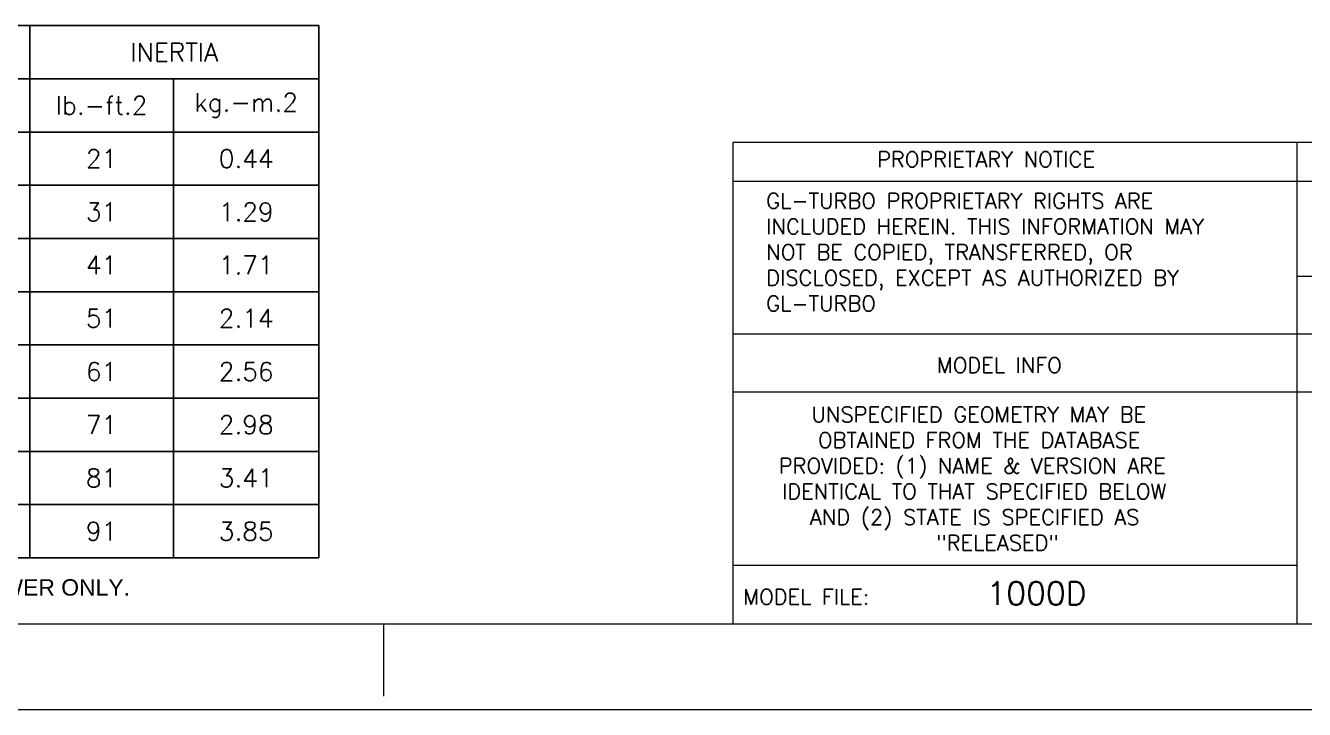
# Model space of a CAD drawing. Header units: inches. Extents: x 3 to 301, y 0 to 227.
# Drawn here: x 51.3 to 145.6, y 0 to 50.5 of the extents above; entities that cross this region are included whole.
import ezdxf
from ezdxf.enums import TextEntityAlignment as Align

# ---------------------------------------------------------------- set-up
doc = ezdxf.new("R2010")
doc.units = ezdxf.units.IN
doc.header["$MEASUREMENT"] = 0
doc.layers.add('Title Block', color=7, linetype='Continuous')
doc.styles.add('ACANSTS', font='romans.shx', dxfattribs={"height": 1})
doc.styles.add('Roman', font='romans')
doc.styles.get("Standard").update_dxf_attribs({"font": 'arial.ttf'})

# ---------------------------------------------------------------- blocks, each defined once
blk = doc.blocks.new('LONE STAR BLOWER TITLE BLOCK (SIZE A)')
at = {"layer": 'Title Block', "lineweight": 15}
for p, q in [((23.125, 3.3125), (7.9451, 3.3125)), ((7.9451, 3.3125), (7.9451, 0.5)), ((23.125, 3.3125), (9.0934, 3.3125)), ((11.2399, 3.3125), (11.2399, 0.5)), ((13.4489, 3.0833), (7.9451, 3.0833)), ((17.3, 2.5291), (11.2399, 2.5291)), ((17.3, 2.1916), (7.9451, 2.1916)), ((17.3, 1.8541), (7.9451, 1.8541)), ((11.2399, 0.8416), (7.9451, 0.8416)), ((0.5, 0.5), (23.125, 0.5)), ((5.9062, 0.0781), (5.9062, 0.5)), ((0, 0), (23.625, 0))]:
    blk.add_line(p, q, dxfattribs=at)
at = {"layer": 'Title Block', "lineweight": 15, "char_height": 0.09, "attachment_point": 1, "style": 'Roman'}
for s, width, insert in [('PROPRIETARY NOTICE', 1.446871, (8.7881, 3.2585)), ('GL-TURBO PROPRIETARY RIGHTS ARE INCLUDED HEREIN. THIS INFORMATION MAY NOT BE COPIED, TRANSFERRED, OR DISCLOSED, EXCEPT AS AUTHORIZED BY GL-TURBO', 2.821441, (8.1406, 3.0158)), ('MODEL INFO', 1.446871, (9.138, 2.0557)), ('\\pi0.33011;UNSPECIFIED GEOMETRY MAY BE \\P\\pi0.36868;OBTAINED FROM THE DATABASE \\P\\pi0.1394;PROVIDED: (1) NAME & VERSION ARE \\P\\pi0.15868;IDENTICAL TO THAT SPECIFIED BELOW \\P\\pi0.32154;AND (2) STATE IS SPECIFIED AS \\P\\pi1.05868;"RELEASED"', 2.871652, (8.0742, 1.7682)), ('MODEL FILE:', 1.446871, (8.0065, 0.702))]:
    blk.add_mtext_dynamic_manual_height_columns(s, width=width, gutter_width=1.25, heights=[0], dxfattribs=dict(at, insert=insert))
at = {"layer": 'Title Block', "lineweight": 15, "style": 'ACANSTS'}
for tag, p, height in [('DRAWN_BY', (14.3692, 2.2855), 0.135), ('DRAWN_DATE', (15.5145, 2.2938), 0.135), ('DRAWING_SUBTITLE', (17.5134, 1.9768), 0.2025), ('CHECKED_BY', (14.3914, 1.9397), 0.135), ('CHECK_DATE', (15.4958, 1.9404), 0.135), ('ENGINEER', (14.3854, 1.6081), 0.135), ('ENG_DATE', (15.4868, 1.6029), 0.135), ('DRAWING_SUBTITLE', (17.5109, 1.5494), 0.2025), ('MANUFACTURING', (14.3811, 1.2706), 0.135), ('MFG_DATE', (15.4879, 1.2695), 0.135), ('CONTROL', (14.3811, 0.9331), 0.135), ('CONTROL_DATE', (15.4879, 0.932), 0.135), ('CAGE_CODE', (17.7275, 0.9163), 0.135), ('MODEL_FILE_NAME', (8.2952, 0.6111), 0.135), ('APPROVED_BY', (14.3698, 0.5685), 0.135), ('APPROVAL_DATE', (15.4796, 0.5615), 0.135)]:
    blk.add_attdef(tag, p, '', height=height, dxfattribs=at)
at = {"layer": 'Title Block', "lineweight": 15, "style": 'Roman', "flags": 8}
for tag, height, p in [('DWG_NUMBER', 0.2812, (18.9096, 1.1474)), ('SCALE', 0.135, (17.9035, 0.7041)), ('SHEETNUMBER', 0.135, (21.2556, 0.7041)), ('TOTA_SHEETS', 0.135, (21.8939, 0.7016))]:
    blk.add_attdef(tag, text='', height=height, dxfattribs=at).set_placement(p, align=Align.TOP_LEFT)
at = {"layer": 'Title Block', "lineweight": 15, "style": 'ACANSTS'}
blk.add_attdef('REVISION', text='', height=0.135, dxfattribs=at).set_placement((22.8495, 0.8933), align=Align.CENTER)
blk = doc.blocks.new('*T182')
at = {"layer": 'Title Block', "color": 0, "linetype": 'ByBlock', "lineweight": -2, "transparency": 16777216}
for p, q in [((0, 0), (52.381, 0)), ((0, 0), (0, -39.263)), ((9.619, 0), (9.619, -39.263)), ((31.045, 0), (31.045, -39.263)), ((52.381, 0), (52.381, -39.263)), ((0, -3.926), (52.381, -3.926)), ((20.427, -3.926), (20.427, -39.263)), ((41.652, -3.926), (41.652, -39.263)), ((0, -7.853), (52.381, -7.853)), ((0, -11.779), (52.381, -11.779)), ((0, -15.705), (52.381, -15.705)), ((0, -19.631), (52.381, -19.631)), ((0, -23.558), (52.381, -23.558)), ((0, -27.484), (52.381, -27.484)), ((0, -31.41), (52.381, -31.41)), ((0, -35.336), (52.381, -35.336)), ((0, -39.263), (52.381, -39.263))]:
    blk.add_line(p, q, dxfattribs=at)
at = {"layer": 'Title Block', "color": 0, "lineweight": 15, "transparency": 16777216, "char_height": 1.35, "attachment_point": 5, "style": 'Roman'}
for s, insert, width in [('WEIGHT', (20.332, -1.963), 19.29913), ('INERTIA', (41.713, -1.963), 19.21009), ('MODEL', (4.81, -5.889), 7.49294), ('lb.', (15.023, -5.889), 8.68182), ('kg.', (25.736, -5.889), 8.49107), ('lb.-ft.2', (36.348, -5.889), 8.48088), ('kg.-m.2', (47.016, -5.889), 8.60296), ('LS8-2', (4.81, -9.816), 7.49294), ('1,235', (15.023, -9.816), 8.68182), ('560', (25.736, -9.816), 8.49107), ('21', (36.348, -9.816), 8.48088), ('0.44', (47.016, -9.816), 8.60296), ('LS8-3', (4.81, -13.742), 7.49294), ('1,517', (15.023, -13.742), 8.68182), ('688', (25.736, -13.742), 8.49107), ('31', (36.348, -13.742), 8.48088), ('1.29', (47.016, -13.742), 8.60296), ('1,799', (15.023, -17.668), 8.68182), ('LS8-4', (4.81, -17.668), 7.49294), ('816', (25.736, -17.668), 8.49107), ('41', (36.348, -17.668), 8.48088), ('1.71', (47.016, -17.668), 8.60296), ('2,081', (15.023, -21.594), 8.68182), ('LS8-5', (4.81, -21.594), 7.49294), ('944', (25.736, -21.594), 8.49107), ('51', (36.348, -21.594), 8.48088), ('2.14', (47.016, -21.594), 8.60296), ('LS8-6', (4.81, -25.521), 7.49294), ('2,363', (15.023, -25.521), 8.68182), ('1,072', (25.736, -25.521), 8.49107), ('61', (36.348, -25.521), 8.48088), ('2.56', (47.016, -25.521), 8.60296), ('LS8-7', (4.81, -29.447), 7.49294), ('2,646', (15.023, -29.447), 8.68182), ('1,200', (25.736, -29.447), 8.49107), ('71', (36.348, -29.447), 8.48088), ('2.98', (47.016, -29.447), 8.60296), ('LS8-8', (4.81, -33.373), 7.49294), ('2,928', (15.023, -33.373), 8.68182), ('1,328', (25.736, -33.373), 8.49107), ('81', (36.348, -33.373), 8.48088), ('3.41', (47.016, -33.373), 8.60296), ('LS8-9', (4.81, -37.299), 7.49294), ('3,210', (15.023, -37.299), 8.68182), ('1,456', (25.736, -37.299), 8.49107), ('91', (36.348, -37.299), 8.48088), ('3.85', (47.016, -37.299), 8.60296)]:
    blk.add_mtext(s, dxfattribs=dict(at, insert=insert, width=width))

msp = doc.modelspace()

# ---------------------------------------------------------------- block references
ref = msp.add_blockref('LONE STAR BLOWER TITLE BLOCK (SIZE A)', (3.118, 0.011), dxfattribs=dict(xscale=12.62788581092365, yscale=12.62788581092365, zscale=12.62788581092365))
ref.add_attrib('MODEL_FILE_NAME', '1000D', (122.164, 7.728), dxfattribs={"layer": 'Title Block', "lineweight": 15, "height": 1.7048, "style": 'ACANSTS'})
msp.add_blockref('*T182', (20.534, 50.458))

# ---------------------------------------------------------------- texts
at = {"lineweight": 15, "insert": (21.05, 9.617), "char_height": 1.2096, "attachment_point": 1}
msp.add_mtext_dynamic_manual_height_columns('* APPROXIMATE WEIGHT FOR BLOWER ONLY.', width=132.13105, gutter_width=1, heights=[0], dxfattribs=at)

doc.saveas('drawing.dxf')
